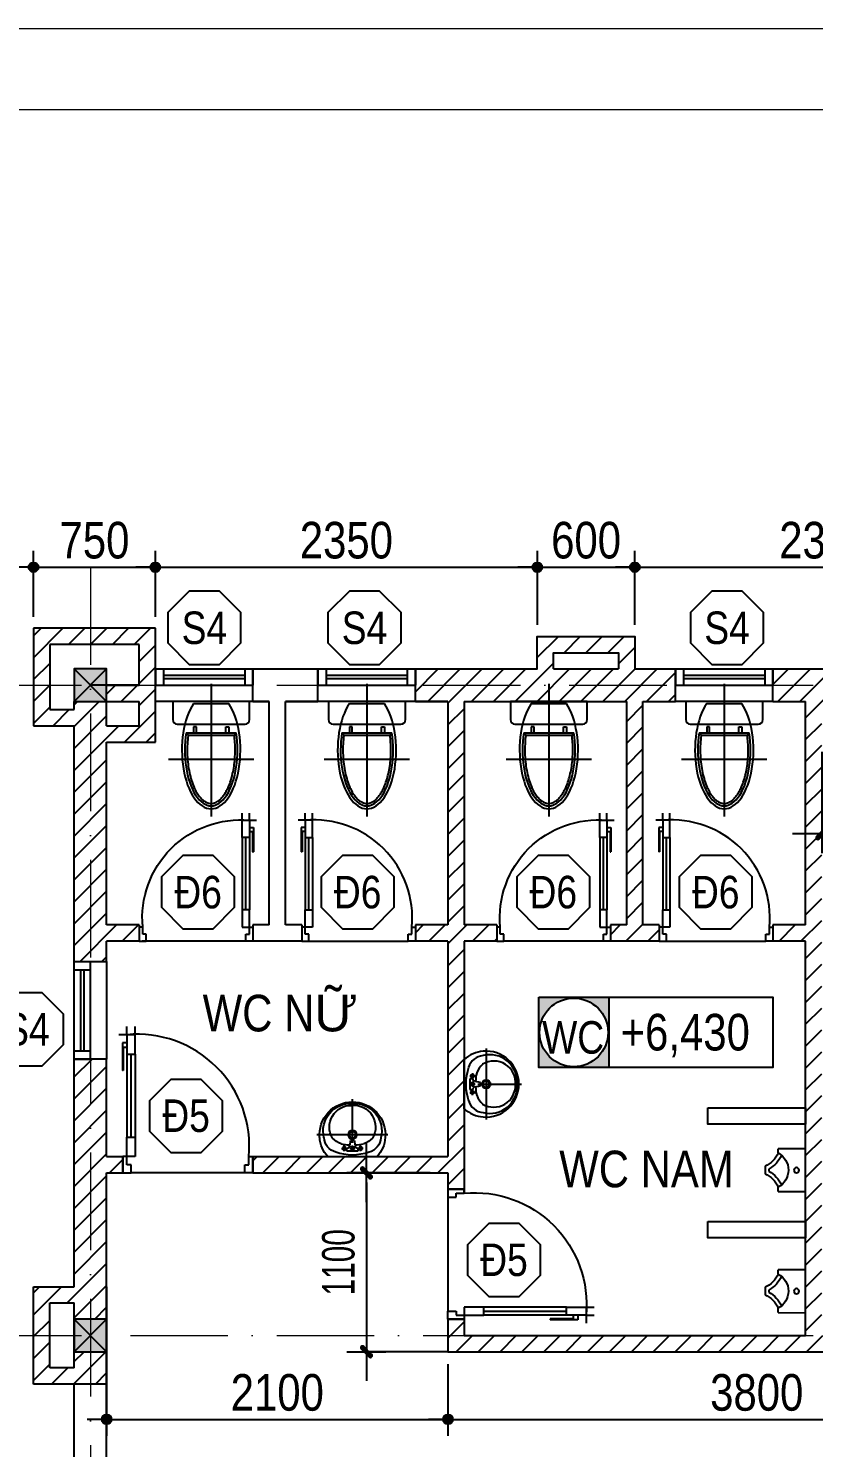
# Model space of a CAD drawing. Extents: x -1107188 to -523840, y 39692 to 514392.
# Drawn here: x -1059973 to -1055141, y 505662 to 514392 of the extents above; entities that cross this region are included whole.
import ezdxf
from ezdxf.enums import TextEntityAlignment as Align

# ---------------------------------------------------------------- set-up
doc = ezdxf.new("R2010")
doc.units = 0
doc.linetypes.add('ACAD_ISO10W100', pattern=[18, 12, -3, 0, -3])
doc.layers.get('0').update_dxf_attribs({"color": 255, "linetype": 'CONTINUOUS'})
doc.layers.get('DEFPOINTS').update_dxf_attribs({"linetype": 'CONTINUOUS'})
for name, color, linetype, lineweight in [('00-KICH THUOC', 6, 'CONTINUOUS', 9), ('16.VATDUNG', 153, 'CONTINUOUS', 9), ('NET-THAY', 2, 'CONTINUOUS', 13), ('TRUC', 24, 'CONTINUOUS', 0)]:
    doc.layers.add(name, color=color, linetype=linetype, lineweight=lineweight)
for name, color, linetype in [('009', 251, 'CONTINUOUS'), ('DIM', 1, 'CONTINUOUS'), ('DOOR', 20, 'CONTINUOUS'), ('FURN2', 40, 'CONTINUOUS'), ('HACTH', 8, 'CONTINUOUS'), ('MEDIUM', 2, 'CONTINUOUS'), ('TAGS', 60, 'CONTINUOUS'), ('TEXT', 7, 'CONTINUOUS'), ('TUONG', 131, 'CONTINUOUS'), ('vat dung', 44, 'CONTINUOUS'), ('WALL', 4, 'CONTINUOUS')]:
    doc.layers.add(name, color=color, linetype=linetype)
doc.styles.add('1', font='', dxfattribs={"height": 250})
doc.styles.add('HEL-CONDENSE', font='')
doc.styles.add('KICHTHUOC', font='', dxfattribs={"width": 0.8})
doc.styles.add('SO BV', font='', dxfattribs={"height": 200})
doc.styles.add('TEN BV', font='', dxfattribs={"height": 350})
doc.styles.add('VNI-HELVE-CONDENSEN', font='')
doc.styles.get('1').set_extended_font_data('VNI-Helve-Condense')
doc.styles.get('HEL-CONDENSE').set_extended_font_data('VNI-Helve-Condense')
doc.styles.get('KICHTHUOC').set_extended_font_data('VNI-Helve-Condense')
doc.styles.get('SO BV').set_extended_font_data('VNI-Helve-Condense')
doc.styles.get('TEN BV').set_extended_font_data('VNI-Helve-Condense', bold=True)
doc.styles.get('VNI-HELVE-CONDENSEN').set_extended_font_data('VNI-Helve-Condense')
doc.dimstyles.new('1-100', dxfattribs={"dimtxt": 200, "dimasz": 60, "dimexe": 0, "dimexo": 0, "dimgap": 70, "dimtad": 1, "dimtoh": 1, "dimdec": 0, "dimzin": 9, "dimdsep": 46, "dimtxsty": 'KICHTHUOC', "dimblk": 'KTHUOC', "dimcen": 15, "dimdle": 150, "dimclrd": 256, "dimclre": 256, "dimclrt": 7, "dimadec": 0, "dimazin": 0, "dimtfac": 1, "dimtdec": 0, "dimtix": 1, "dimtmove": 2, "dimatfit": 3, "dimfxl": 1, "dimtolj": 1, "dimtzin": 1, "dimarcsym": 0})
doc.dimstyles.new('D100', dxfattribs={"dimtxt": 225, "dimasz": 1.2, "dimexe": 100, "dimexo": 0, "dimgap": 50, "dimtad": 1, "dimdec": 0, "dimzin": 13, "dimdsep": 46, "dimtxsty": 'HEL-CONDENSE', "dimblk": 'D50', "dimcen": 0, "dimclrd": 1, "dimclre": 1, "dimclrt": 7, "dimadec": 0, "dimazin": 0, "dimtfac": 1, "dimtdec": 0, "dimtmove": 0, "dimatfit": 3, "dimldrblk": 'D50', "dimfxl": 1, "dimtolj": 1, "dimtzin": 13, "dimarcsym": 0})
pattern_1 = [(45, (-2362596.62, 165205.8), (-67.351921, 67.351921), [])]

# ---------------------------------------------------------------- blocks, each defined once
blk = doc.blocks.new('A$C24795F3F')
at = {"layer": 'DOOR'}
for p, q in [((25, 850), (25, 900)), ((75, 850), (75, 900)), ((25, 850), (-25, 850)), ((25, 799.1), (-3.3, 799.1)), ((-3.3, 799.1), (-3.3, 629.5)), ((75, 850), (25, 850)), ((25, 850), (25, 730)), ((25, 799.1), (25, 770.9)), ((75, 730), (75, 850)), ((25, 770.9), (2.4, 770.9)), ((2.4, 770.9), (2.4, 629.5)), ((25, 752.9), (25, 220)), ((25, 730), (75, 730)), ((75, 730), (75, 220)), ((2.4, 629.5), (-3.3, 629.5)), ((25, 220), (75, 220)), ((25, 100), (25, 220)), ((75, 220), (75, 100)), ((25, 100), (0, 100)), ((0, 100), (0, 0)), ((75, 100), (25, 100)), ((25, 50), (25, 100)), ((775, 50), (775, 100)), ((775, 100), (800, 100)), ((800, 100), (800, 0)), ((0, 0), (50, 0)), ((50, 50), (25, 50)), ((50, 0), (50, 50)), ((750, 0), (750, 50)), ((750, 50), (775, 50)), ((800, 0), (750, 0))]:
    blk.add_line(p, q, dxfattribs=at)
at = {"layer": 'DOOR', "color": 8}
blk.add_line((50, 220), (50, 730), dxfattribs=at)
blk.add_arc((88.6, 163.6), 689.3, 354.70533, 95.29467, dxfattribs=at)
blk = doc.blocks.new('xibet')
at = {"layer": 'vat dung'}
for p, q in [((0, 107.8), (0, -707.8)), ((236.7, 0), (-236.7, 0)), ((-236.7, 0), (-236.7, -112)), ((236.7, -112), (236.7, 0)), ((-108, -12.1), (108, -12.1)), ((-208.7, -140), (208.7, -140)), ((-90, -156.1), (-108, -156.1)), ((-108, -156.1), (-108, -192.1)), ((-90, -192.1), (-90, -156.1)), ((90, -192.1), (90, -156.1)), ((90, -156.1), (108, -156.1)), ((108, -156.1), (108, -192.1)), ((-153.7, -192.1), (153.7, -192.1)), ((-141.3, -206.5), (-153.7, -192.1)), ((-141.3, -206.5), (141.3, -206.5)), ((141.3, -206.5), (153.7, -192.1)), ((262.5, -357.8), (-262.5, -357.8))]:
    blk.add_line(p, q, dxfattribs=at)
for centre, start, end in [((-208.7, -112), 180, 270), ((208.7, -112), 270, 0)]:
    blk.add_arc(centre, 28, start, end, dxfattribs=at)
for major_axis, ratio, start_param, end_param in [((0, -360), 0.5, 3.785094, 8.781277), ((0, -342), 0.473683, 4.391089, 8.175258)]:
    blk.add_ellipse((0, -300.1), major_axis=major_axis, ratio=ratio, start_param=start_param, end_param=end_param, dxfattribs=at)
blk.add_open_spline([(-141.3, -206.5), (-142, -211.4), (-142.6, -216.4), (-145.2, -239.3), (-146.6, -257.6), (-147.8, -294.4), (-147.7, -313), (-146.1, -349.7), (-144.6, -367.9), (-140.1, -403.5), (-137.2, -420.9), (-130, -454.4), (-125.8, -470.5), (-116.2, -500.9), (-110.8, -515.2), (-100.2, -539.1), (-95.1, -549.1), (-84.4, -567.4), (-78.8, -575.7), (-67.3, -590.6), (-61.3, -597.1), (-50.7, -607), (-46, -610.7), (-36.7, -617), (-32, -619.6), (-22.7, -623.7), (-18.1, -625.2), (-8.9, -627.2), (-4.3, -627.7), (4.8, -627.7), (9.3, -627.2), (18.5, -625.1), (23.1, -623.6), (32.4, -619.4), (37.1, -616.8), (46.5, -610.4), (51.1, -606.6), (60.4, -597.9), (65, -593), (74, -582.1), (78.4, -576.1), (87, -563.1), (91.1, -556), (99.1, -541), (102.9, -533), (111.7, -512.7), (116.4, -500), (125, -473.1), (128.8, -458.9), (135.5, -429.5), (138.3, -414.3), (142.9, -383.1), (144.6, -367.1), (146.9, -334.7), (147.6, -318.4), (147.6, -285.6), (147.1, -269.2), (145, -237.3), (143.4, -221.7), (141.3, -206.5)], degree=3, knots=[4.429174, 4.429174, 4.429174, 4.429174, 4.475363, 4.475363, 4.640536, 4.640536, 4.80571, 4.80571, 4.970884, 4.970884, 5.136057, 5.136057, 5.301231, 5.301231, 5.466404, 5.466404, 5.600725, 5.600725, 5.735045, 5.735045, 5.869365, 5.869365, 5.973209, 5.973209, 6.077053, 6.077053, 6.180898, 6.180898, 6.284742, 6.284742, 6.388586, 6.388586, 6.49243, 6.49243, 6.596275, 6.596275, 6.700119, 6.700119, 6.803963, 6.803963, 6.907807, 6.907807, 7.011652, 7.011652, 7.115496, 7.115496, 7.262062, 7.262062, 7.408627, 7.408627, 7.555193, 7.555193, 7.701759, 7.701759, 7.848324, 7.848324, 7.99489, 7.99489, 8.137175, 8.137175, 8.137175, 8.137175], dxfattribs=at)
blk = doc.blocks.new('A$C20DD2EF5')
at = {"layer": 'vat dung'}
for p, q in [((212, 265), (-166, 265)), ((-40, 223), (-40, 181)), ((-19, 202), (-19, 223)), ((-19, 223), (65, 223)), ((23, 223), (23, 181)), ((65, 223), (65, 202)), ((86, 223), (86, 181)), ((-61, 202), (-19, 202)), ((2, 202), (44, 202)), ((10, 139), (2, 181)), ((35, 139), (10, 139)), ((23, 160), (23, -176)), ((44, 181), (35, 139)), ((107, 202), (65, 202)), ((-250, 97), (296, 97))]:
    blk.add_line(p, q, dxfattribs=at)
at = {"layer": 'vat dung', "extrusion": (0, 0, -1)}
for centre, major_axis, start_param, end_param in [((8, 104), (0, 238), -1.50917, -0.823122), ((-68, 109), (0, 129), -1.484237, -0.303174), ((23, -144), (0, 397), -0.329879, 0.329746), ((119, 113), (0, 122), 0.266585, 1.518076), ((37, 104), (0, 238), 0.823103, 1.509151), ((21, 97), (0, 252), 3.136126, 4.797769), ((8, 68), (0, 211), 3.074642, 4.960285), ((13, 38), (0, 168), 3.055003, 5.246977), ((0, 0), (127, 127), 4.682819, 5.134941), ((23, -183), (-256, 256), 0.543834, 0.728979), ((-40, 202), (8.91, 8.91), 0.785398, 7.068583), ((-26, 175), (20, 20), -0.552303, 0.552303), ((23, 97), (23.8, 23.8), 0.785398, 7.068583), ((23, 97), (-17.8, 17.8), 2.356194490192299, 8.639379797371884), ((23, 202), (-8.91, 8.91), 2.356194490192184, 8.639379797371769), ((37, 68), (0, 211), 1.323748, 3.208662), ((24, 97), (0, 252), 1.485485, 3.147128), ((33, 38), (0, 167), 1.033776, 3.172765), ((23, -183), (256, 256), -0.728979, -0.543834), ((74, 172), (-22.7, 22.7), 5.801665, 6.764705), ((86, 202), (8.91, 8.91), 0.785398, 7.068583), ((45, 0), (127, 127), -0.422552, 0.02957)]:
    blk.add_ellipse(centre, major_axis=major_axis, ratio=1, start_param=start_param, end_param=end_param, dxfattribs=at)
blk = doc.blocks.new('A$C11573478')
at = {"layer": 'DOOR'}
for p, q in [((-716.3, 109.8), (-716.3, 209.8)), ((-716.3, 209.8), (-116.3, 209.8)), ((-666.3, 109.8), (-666.3, 209.8)), ((-166.3, 109.8), (-166.3, 209.8)), ((-116.3, 109.8), (-116.3, 209.8)), ((-716.3, 109.8), (-116.3, 109.8))]:
    blk.add_line(p, q, dxfattribs=at)
at = {"layer": 'DOOR', "color": 251}
for p, q in [((-166.3, 169.8), (-666.3, 169.8)), ((-166.3, 149.8), (-666.3, 149.8))]:
    blk.add_line(p, q, dxfattribs=at)
blk = doc.blocks.new('KH-CUADI')
at = {"layer": 'TAGS'}
blk.add_lwpolyline([(-124, 300), (-300, 124), (-300, -124), (-124, -300), (124, -300), (300, -124), (300, 124), (124, 300)], close=True, dxfattribs=at)
at = {"layer": 'TAGS', "style": 'VNI-HELVE-CONDENSEN'}
blk.add_attdef('D', text='', height=300, dxfattribs=at).set_placement((0, 0), align=Align.MIDDLE)
blk = doc.blocks.new('A$C225A2996')
at = {"layer": 'WALL'}
blk.add_hatch(color=4, dxfattribs=at).paths.add_polyline_path([(531.4, 81.6), (731.4, 81.6), (731.4, 281.6), (531.4, 281.6)])
at = {"layer": 'WALL', "color": 4}
for p, q in [((531.4, 281.6), (731.4, 81.6)), ((531.4, 81.6), (731.4, 281.6))]:
    blk.add_line(p, q, dxfattribs=at)
blk.add_lwpolyline([(531.4, 81.6), (731.4, 81.6), (731.4, 281.6), (531.4, 281.6)], close=True, dxfattribs=at)
blk = doc.blocks.new('FSD')
at = {"layer": 'vat dung'}
for p, q in [((2608519, -978698), (2608729, -978698)), ((2608519, -978698), (2608519, -978732)), ((2608729, -978698), (2608729, -979028)), ((2608419, -978893), (2608419, -978834)), ((2608449, -978874), (2608449, -978853)), ((2608519, -978995), (2608519, -979028)), ((2608729, -979028), (2608519, -979028))]:
    blk.add_line(p, q, dxfattribs=at)
blk.add_circle((2608660, -978863), 20, dxfattribs=at)
for centre, radius, start, end in [((2608345, -978662), 188, 293.2012, 337.9976), ((2608345, -978662), 218, 298.5246, 336.2769), ((2608448, -978863), 150, 298.453, 61.547), ((2608345, -979065), 218, 23.7231, 61.4754), ((2608345, -979065), 188, 22.0024, 66.7988)]:
    blk.add_arc(centre, radius, start, end, dxfattribs=at)
blk = doc.blocks.new('D50')
at = {"layer": 'DIM'}
blk.add_hatch(color=256, dxfattribs=at).paths.add_polyline_path([(25, 0, 1), (-25, 0, 1)])
blk.add_line((25, 0), (100, 0), dxfattribs=at)
blk.add_circle((0, 0), 25, dxfattribs=at)
blk = doc.blocks.new('*D503')
at = {"layer": 'DEFPOINTS', "color": 0, "linetype": 'Continuous', "transparency": 16777216}
for p in [(-1059491.4, 506174.5), (-1057391.4, 506174.5), (-1057391.4, 505835.3)]:
    blk.add_point(p, dxfattribs=at)
at = {"layer": 'DIM', "color": 1, "linetype": 'Continuous', "lineweight": -2, "transparency": 16777216}
for p, q in [((-1059491.4, 506174.5), (-1059491.4, 505735.3)), ((-1057391.4, 506174.5), (-1057391.4, 505735.3)), ((-1059490.2, 505835.3), (-1057392.6, 505835.3))]:
    blk.add_line(p, q, dxfattribs=at)
at = {"layer": 'DIM', "color": 1, "linetype": 'Continuous', "lineweight": -2, "transparency": 16777216, "xscale": 1.199999999999999, "yscale": 1.199999999999999, "zscale": 1.199999999999999, "rotation": 180}
blk.add_blockref('D50', (-1059491.4, 505835.3), dxfattribs=at)
at = {"layer": 'DIM', "color": 1, "linetype": 'Continuous', "lineweight": -2, "transparency": 16777216, "xscale": 1.199999999999999, "yscale": 1.199999999999999, "zscale": 1.199999999999999}
blk.add_blockref('D50', (-1057391.4, 505835.3), dxfattribs=at)
at = {"layer": 'DIM', "color": 7, "linetype": 'Continuous', "transparency": 16777216, "insert": (-1058441.4, 506000.2), "char_height": 225, "attachment_point": 5, "style": 'HEL-CONDENSE'}
blk.add_mtext('\\A1;2100', dxfattribs=at)
blk = doc.blocks.new('*D504')
at = {"layer": 'DEFPOINTS', "color": 0, "linetype": 'Continuous', "transparency": 16777216}
for p in [(-1057391.4, 506174.5), (-1053591.4, 506174.5), (-1053591.4, 505835.3)]:
    blk.add_point(p, dxfattribs=at)
at = {"layer": 'DIM', "color": 1, "linetype": 'Continuous', "lineweight": -2, "transparency": 16777216}
for p, q in [((-1057391.4, 506174.5), (-1057391.4, 505735.3)), ((-1053591.4, 506174.5), (-1053591.4, 505735.3)), ((-1057390.2, 505835.3), (-1053592.6, 505835.3))]:
    blk.add_line(p, q, dxfattribs=at)
at = {"layer": 'DIM', "color": 1, "linetype": 'Continuous', "lineweight": -2, "transparency": 16777216, "xscale": 1.199999999999999, "yscale": 1.199999999999999, "zscale": 1.199999999999999, "rotation": 180}
blk.add_blockref('D50', (-1057391.4, 505835.3), dxfattribs=at)
at = {"layer": 'DIM', "color": 1, "linetype": 'Continuous', "lineweight": -2, "transparency": 16777216, "xscale": 1.199999999999999, "yscale": 1.199999999999999, "zscale": 1.199999999999999}
blk.add_blockref('D50', (-1053591.4, 505835.3), dxfattribs=at)
at = {"layer": 'DIM', "color": 7, "linetype": 'Continuous', "transparency": 16777216, "insert": (-1055491.4, 506000.2), "char_height": 225, "attachment_point": 5, "style": 'HEL-CONDENSE'}
blk.add_mtext('\\A1;3800', dxfattribs=at)
blk = doc.blocks.new('*D522')
at = {"layer": 'DEFPOINTS', "color": 0, "transparency": 16777216}
for p in [(-1059191.4, 511077.7), (-1059941.4, 510772.4), (-1059191.4, 510772.4)]:
    blk.add_point(p, dxfattribs=at)
at = {"layer": 'DIM', "color": 1, "lineweight": -2, "transparency": 16777216}
for p, q in [((-1059941.4, 510772.4), (-1059941.4, 511177.7)), ((-1059191.4, 510772.4), (-1059191.4, 511177.7)), ((-1059940.2, 511077.7), (-1059192.6, 511077.7))]:
    blk.add_line(p, q, dxfattribs=at)
at = {"layer": 'DIM', "color": 1, "lineweight": -2, "transparency": 16777216, "xscale": 1.199999999999999, "yscale": 1.199999999999999, "zscale": 1.199999999999999, "rotation": 180}
blk.add_blockref('D50', (-1059941.4, 511077.7), dxfattribs=at)
at = {"layer": 'DIM', "color": 1, "lineweight": -2, "transparency": 16777216, "xscale": 1.199999999999999, "yscale": 1.199999999999999, "zscale": 1.199999999999999}
blk.add_blockref('D50', (-1059191.4, 511077.7), dxfattribs=at)
at = {"layer": 'DIM', "color": 7, "transparency": 16777216, "insert": (-1059566.4, 511242.6), "char_height": 225, "attachment_point": 5, "style": 'HEL-CONDENSE'}
blk.add_mtext('\\A1;750', dxfattribs=at)
blk = doc.blocks.new('*D523')
at = {"layer": 'DEFPOINTS', "color": 0, "transparency": 16777216}
for p in [(-1056841.4, 511077.7), (-1059191.4, 510772.4), (-1056841.4, 510722.4)]:
    blk.add_point(p, dxfattribs=at)
at = {"layer": 'DIM', "color": 1, "lineweight": -2, "transparency": 16777216}
for p, q in [((-1059191.4, 510772.4), (-1059191.4, 511177.7)), ((-1056841.4, 510722.4), (-1056841.4, 511177.7)), ((-1059190.2, 511077.7), (-1056842.6, 511077.7))]:
    blk.add_line(p, q, dxfattribs=at)
at = {"layer": 'DIM', "color": 1, "lineweight": -2, "transparency": 16777216, "xscale": 1.199999999999999, "yscale": 1.199999999999999, "zscale": 1.199999999999999, "rotation": 180}
blk.add_blockref('D50', (-1059191.4, 511077.7), dxfattribs=at)
at = {"layer": 'DIM', "color": 1, "lineweight": -2, "transparency": 16777216, "xscale": 1.199999999999999, "yscale": 1.199999999999999, "zscale": 1.199999999999999}
blk.add_blockref('D50', (-1056841.4, 511077.7), dxfattribs=at)
at = {"layer": 'DIM', "color": 7, "transparency": 16777216, "insert": (-1058016.4, 511242.6), "char_height": 225, "attachment_point": 5, "style": 'HEL-CONDENSE'}
blk.add_mtext('\\A1;2350', dxfattribs=at)
blk = doc.blocks.new('*D524')
at = {"layer": 'DEFPOINTS', "color": 0, "transparency": 16777216}
for p in [(-1056241.4, 511077.7), (-1056841.4, 510722.4), (-1056241.4, 510722.4)]:
    blk.add_point(p, dxfattribs=at)
at = {"layer": 'DIM', "color": 1, "lineweight": -2, "transparency": 16777216}
for p, q in [((-1056841.4, 510722.4), (-1056841.4, 511177.7)), ((-1056241.4, 510722.4), (-1056241.4, 511177.7)), ((-1056840.2, 511077.7), (-1056242.6, 511077.7))]:
    blk.add_line(p, q, dxfattribs=at)
at = {"layer": 'DIM', "color": 1, "lineweight": -2, "transparency": 16777216, "xscale": 1.199999999999999, "yscale": 1.199999999999999, "zscale": 1.199999999999999, "rotation": 180}
blk.add_blockref('D50', (-1056841.4, 511077.7), dxfattribs=at)
at = {"layer": 'DIM', "color": 1, "lineweight": -2, "transparency": 16777216, "xscale": 1.199999999999999, "yscale": 1.199999999999999, "zscale": 1.199999999999999}
blk.add_blockref('D50', (-1056241.4, 511077.7), dxfattribs=at)
at = {"layer": 'DIM', "color": 7, "transparency": 16777216, "insert": (-1056541.4, 511242.6), "char_height": 225, "attachment_point": 5, "style": 'HEL-CONDENSE'}
blk.add_mtext('\\A1;600', dxfattribs=at)
blk = doc.blocks.new('*D525')
at = {"layer": 'DEFPOINTS', "color": 0, "transparency": 16777216}
for p in [(-1053891.4, 511077.7), (-1056241.4, 510722.4), (-1053891.4, 510722.4)]:
    blk.add_point(p, dxfattribs=at)
at = {"layer": 'DIM', "color": 1, "lineweight": -2, "transparency": 16777216}
for p, q in [((-1056241.4, 510722.4), (-1056241.4, 511177.7)), ((-1053891.4, 510722.4), (-1053891.4, 511177.7)), ((-1056240.2, 511077.7), (-1053892.6, 511077.7))]:
    blk.add_line(p, q, dxfattribs=at)
at = {"layer": 'DIM', "color": 1, "lineweight": -2, "transparency": 16777216, "xscale": 1.199999999999999, "yscale": 1.199999999999999, "zscale": 1.199999999999999, "rotation": 180}
blk.add_blockref('D50', (-1056241.4, 511077.7), dxfattribs=at)
at = {"layer": 'DIM', "color": 1, "lineweight": -2, "transparency": 16777216, "xscale": 1.199999999999999, "yscale": 1.199999999999999, "zscale": 1.199999999999999}
blk.add_blockref('D50', (-1053891.4, 511077.7), dxfattribs=at)
at = {"layer": 'DIM', "color": 7, "transparency": 16777216, "insert": (-1055066.4, 511242.6), "char_height": 225, "attachment_point": 5, "style": 'HEL-CONDENSE'}
blk.add_mtext('\\A1;2350', dxfattribs=at)
blk = doc.blocks.new('A$C27B14CF0')
at = {"layer": 'TAGS', "ltscale": 1000}
h = blk.add_hatch(color=8, dxfattribs=at)
h.paths.add_polyline_path([(249.9, 243.1), (-182.1, 243.1), (-182.1, -188.9), (249.9, -188.9)])
h.paths.add_polyline_path([(244.9, 27.1, -1), (-177.1, 27.1, -1)], flags=16)
blk.add_line((249.9, 243.1), (249.9, -188.9), dxfattribs=at)
blk.add_lwpolyline([(-182.1, 243.1), (1257.9, 243.1), (1257.9, -188.9), (-182.1, -188.9)], close=True, dxfattribs=at)
blk.add_circle((33.9, 27.1), 211, dxfattribs=at)
at = {"layer": 'TAGS', "ltscale": 1000, "style": 'VNI-HELVE-CONDENSEN'}
for p in [(-44.3, -83.7), (379.3, -83.7)]:
    blk.add_attdef('S', p, '', height=225, dxfattribs=at)
blk = doc.blocks.new('KTHUOC')
at = {"ltscale": 50}
h = blk.add_hatch(color=256, dxfattribs=at)
edge = h.paths.add_edge_path()
edge.add_line((0.28, 0.53), (-0.53, -0.28))
edge.add_arc((-0.41, -0.41), 0.175, 135, 225)
edge.add_arc((-0.41, -0.41), 0.175, 225, 315)
edge.add_line((-0.28, -0.53), (0.53, 0.28))
edge.add_arc((0.41, 0.41), 0.175, 315, 405)
edge.add_arc((0.41, 0.41), 0.175, 45, 135)
for p, q in [((0, -2), (0, 2)), ((-3, 0), (3, 0))]:
    blk.add_line(p, q)
blk.add_lwpolyline([(0.28, 0.53), (-0.53, -0.28, 0.414214), (-0.53, -0.53), (-0.53, -0.53, 0.414214), (-0.28, -0.53), (0.53, 0.28, 0.414214), (0.53, 0.53), (0.53, 0.53, 0.414214)], format="xyb", close=True)
blk = doc.blocks.new('*D563')
at = {"layer": '009', "lineweight": -2, "transparency": 16777216}
for p, q in [((-1055091.4, 509943), (-1055091.4, 509438.4)), ((-1050691.4, 509943), (-1050691.4, 509438.4)), ((-1055031.4, 509438.4), (-1050751.4, 509438.4))]:
    blk.add_line(p, q, dxfattribs=at)
at = {"layer": 'DEFPOINTS', "color": 0, "transparency": 16777216}
for p in [(-1055091.4, 509943), (-1050691.4, 509943), (-1050691.4, 509438.4)]:
    blk.add_point(p, dxfattribs=at)
at = {"layer": '009', "lineweight": -2, "transparency": 16777216, "xscale": 60, "yscale": 60, "zscale": 60, "rotation": 180}
blk.add_blockref('KTHUOC', (-1055091.4, 509438.4), dxfattribs=at)
at = {"layer": '009', "lineweight": -2, "transparency": 16777216, "xscale": 60, "yscale": 60, "zscale": 60}
blk.add_blockref('KTHUOC', (-1050691.4, 509438.4), dxfattribs=at)
at = {"layer": '009', "color": 7, "transparency": 16777216, "insert": (-1052891.4, 509610.6), "char_height": 200, "attachment_point": 5, "style": 'KICHTHUOC'}
blk.add_mtext('\\A1;4400', dxfattribs=at)
blk = doc.blocks.new('*D567')
at = {"layer": '009', "lineweight": -2, "transparency": 16777216}
for p, q in [((-1057500.4, 507352), (-1057892.8, 507352)), ((-1057892.8, 507292), (-1057892.8, 506312)), ((-1057391.4, 506252), (-1057892.8, 506252))]:
    blk.add_line(p, q, dxfattribs=at)
at = {"layer": 'DEFPOINTS', "color": 0, "transparency": 16777216}
for p in [(-1057500.4, 507352), (-1057892.8, 506252), (-1057391.4, 506252)]:
    blk.add_point(p, dxfattribs=at)
at = {"layer": '009', "lineweight": -2, "transparency": 16777216, "xscale": 60, "yscale": 60, "zscale": 60}
for p, rotation in [((-1057892.8, 507352), 90), ((-1057892.8, 506252), 270)]:
    blk.add_blockref('KTHUOC', p, dxfattribs=dict(at, rotation=rotation))
at = {"layer": '009', "color": 7, "transparency": 16777216, "insert": (-1058064.9, 506802), "char_height": 200, "attachment_point": 5, "rotation": 90, "style": 'KICHTHUOC'}
blk.add_mtext('\\A1;1100', dxfattribs=at)
blk = doc.blocks.new('KHUNGTEN')
at = {"color": 3, "linetype": 'Continuous'}
for points in [[(-593653.2, 217892.3), (-593653.2, 277292.3), (-509653.2, 277292.3), (-509653.2, 217892.3), (-593653.2, 217892.3)], [(-593153.2, 218392.3), (-593153.2, 276792.3), (-510153.2, 276792.3), (-510153.2, 218392.3)]]:
    blk.add_lwpolyline(points, close=True, dxfattribs=at)
at = {"style": 'TEN BV'}
for tag, p in [('TEB_BV', (-518299.5, 222628.3)), ('LOAI_BV', (-511918, 220684.2)), ('TL', (-512164.4, 219750.5))]:
    blk.add_attdef(tag, p, '', height=350, dxfattribs=at)
at = {"style": 'SO BV'}
for tag, p in [('SOBV', (-510673.2, 221019.9)), ('TONGSOBV', (-510673.2, 220591.5))]:
    blk.add_attdef(tag, text='', height=200, dxfattribs=at).set_placement(p, align=Align.CENTER)

msp = doc.modelspace()

# ---------------------------------------------------------------- hatches: boundary and pattern name
at = {"layer": '009'}
h = msp.add_hatch(dxfattribs=at)
h.set_pattern_fill('ANSI31', color=256, scale=30, style=0)
h.set_pattern_definition(pattern_1)
h.paths.add_polyline_path([(-1050691.449, 510451.964), (-1050791.449, 510451.964), (-1050791.449, 510551.964), (-1050391.449, 510551.964), (-1050391.449, 510451.964), (-1050491.449, 510451.964), (-1050491.449, 510251.964), (-1049791.449, 510251.964), (-1049791.449, 510451.964), (-1050291.449, 510451.964), (-1050291.449, 510651.964), (-1050891.449, 510651.964), (-1050891.449, 510451.964), (-1051391.449, 510451.964), (-1051391.449, 510251.964), (-1050691.449, 510251.964)])
h.paths.add_polyline_path([(-1053691.449, 510451.964), (-1053791.449, 510451.964), (-1053791.449, 510551.964), (-1053391.449, 510551.964), (-1053391.449, 510451.964), (-1053491.449, 510451.964), (-1053491.449, 510251.964), (-1052791.449, 510251.964), (-1052791.449, 510451.964), (-1053291.449, 510451.964), (-1053291.449, 510651.964), (-1053891.449, 510651.964), (-1053891.449, 510451.964), (-1055391.449, 510451.964), (-1055391.449, 510351.964), (-1055391.449, 510251.964), (-1055191.449, 510251.964), (-1055191.449, 508876.964), (-1055391.449, 508876.964), (-1055391.449, 508776.964), (-1055191.449, 508776.964), (-1055191.449, 506351.964), (-1057291.449, 506351.964), (-1057291.449, 506451.964), (-1057391.449, 506451.964), (-1057391.449, 506251.964), (-1055191.449, 506251.964), (-1053691.449, 506251.964), (-1053691.449, 506351.964), (-1055091.449, 506351.964), (-1055091.449, 510251.964), (-1053691.449, 510251.964)])
h.paths.add_polyline_path([(-1055991.449, 510451.964), (-1056241.449, 510451.964), (-1056241.449, 510651.964), (-1056841.449, 510651.964), (-1056841.449, 510451.964), (-1057591.449, 510451.964), (-1057591.449, 510351.964), (-1057591.449, 510251.964), (-1057391.449, 510251.964), (-1057391.449, 508876.964), (-1057591.449, 508876.964), (-1057591.449, 508776.964), (-1057391.449, 508776.964), (-1057391.449, 507451.964), (-1058591.449, 507451.964), (-1058591.449, 507351.964), (-1057391.449, 507351.964), (-1057391.449, 507251.964), (-1057291.449, 507251.964), (-1057291.449, 508776.964), (-1057091.449, 508776.964), (-1057091.449, 508864.464), (-1057091.449, 508876.964), (-1057291.449, 508876.964), (-1057291.449, 510251.964), (-1057066.449, 510251.964), (-1056291.449, 510251.964), (-1056291.449, 508876.964), (-1056391.449, 508876.964), (-1056391.449, 508776.964), (-1056091.449, 508776.964), (-1056091.449, 508864.464), (-1056091.449, 508876.964), (-1056191.449, 508876.964), (-1056191.449, 510251.964), (-1055991.449, 510251.964)])
h.paths.add_polyline_path([(-1056341.449, 510451.964), (-1056441.449, 510451.964), (-1056741.449, 510451.964), (-1056741.449, 510551.964), (-1056341.449, 510551.964)], flags=16)
h.paths.add_polyline_path([(-1059191.449, 510251.964), (-1059191.449, 510701.964), (-1059941.449, 510701.964), (-1059941.449, 510101.964), (-1059691.449, 510101.964), (-1059691.449, 508651.964), (-1059491.449, 508651.964), (-1059491.449, 508776.964), (-1059291.449, 508776.964), (-1059291.449, 508864.464), (-1059291.449, 508876.964), (-1059491.449, 508876.964), (-1059491.449, 510001.964), (-1059191.449, 510001.964)])
h.paths.add_polyline_path([(-1059491.449, 510101.964), (-1059491.449, 510251.964), (-1059691.449, 510251.964), (-1059691.449, 510226.964), (-1059691.449, 510201.964), (-1059841.449, 510201.964), (-1059841.449, 510601.964), (-1059291.449, 510601.964), (-1059291.449, 510351.964), (-1059491.449, 510351.964), (-1059491.449, 510251.964), (-1059291.449, 510251.964), (-1059291.449, 510101.964)], flags=16)
h.paths.add_polyline_path([(-1051691.449, 506351.964), (-1053491.449, 506351.964), (-1053491.449, 506251.964), (-1051691.449, 506251.964)])
h.paths.add_polyline_path([(-1050591.449, 510251.964), (-1050691.449, 510251.964), (-1050691.449, 506451.964), (-1050591.449, 506451.964)])
h = msp.add_hatch(dxfattribs=at)
h.set_pattern_fill('ANSI31', color=256, scale=30, style=0)
h.set_pattern_definition(pattern_1)
h.paths.add_polyline_path([(-1055091.449, 504451.964), (-1059491.449, 504451.964), (-1059491.449, 504351.964), (-1055091.449, 504351.964)])
h.paths.add_polyline_path([(-1053591.449, 504251.964), (-1053691.449, 504251.964), (-1053691.449, 500451.964), (-1053591.449, 500451.964)])
h.paths.add_polyline_path([(-1051691.449, 504451.964), (-1053491.449, 504451.964), (-1053491.449, 504351.964), (-1051691.449, 504351.964)])
h.paths.add_polyline_path([(-1050491.449, 504251.964), (-1050591.449, 504251.964), (-1050591.449, 500451.964), (-1050491.449, 500451.964)])
h.paths.add_polyline_path([(-1046491.449, 504451.964), (-1050491.449, 504451.964), (-1050491.449, 504351.964), (-1049691.449, 504351.964), (-1046491.449, 504351.964)])
h.paths.add_polyline_path([(-1050691.449, 500451.964), (-1051391.449, 500451.964), (-1051391.449, 500251.964), (-1050891.449, 500251.964), (-1050891.449, 500051.964), (-1050291.449, 500051.964), (-1050291.449, 500251.964), (-1049791.449, 500251.964), (-1049791.449, 500451.964), (-1050491.449, 500451.964), (-1050491.449, 500351.964), (-1050491.449, 500251.964), (-1050391.449, 500251.964), (-1050391.449, 500151.964), (-1050791.449, 500151.964), (-1050791.449, 500251.964), (-1050691.449, 500251.964)])
h.paths.add_polyline_path([(-1052791.449, 500451.964), (-1053491.449, 500451.964), (-1053491.449, 500251.964), (-1052791.449, 500251.964)])
h.paths.add_polyline_path([(-1053491.449, 500251.964), (-1053691.449, 500251.964), (-1053691.449, 499551.964), (-1053491.449, 499551.964)])
h.paths.add_polyline_path([(-1053691.449, 496451.964), (-1054391.449, 496451.964), (-1054391.449, 496251.964), (-1053891.449, 496251.964), (-1053891.449, 496001.964), (-1053291.449, 496001.964), (-1053291.449, 496601.964), (-1053491.449, 496601.964), (-1053491.449, 497151.964), (-1053691.449, 497151.964), (-1053691.449, 496451.964), (-1053491.449, 496451.964), (-1053491.449, 496501.964), (-1053391.449, 496501.964), (-1053391.449, 496101.964), (-1053791.449, 496101.964), (-1053791.449, 496251.964), (-1053691.449, 496251.964)])
h.paths.add_polyline_path([(-1055791.449, 496451.964), (-1057291.449, 496451.964), (-1057291.449, 496251.964), (-1056841.449, 496251.964), (-1056841.449, 496051.964), (-1056241.449, 496051.964), (-1056241.449, 496251.964), (-1055791.449, 496251.964)])
h.paths.add_polyline_path([(-1056341.449, 496251.964), (-1056341.449, 496151.964), (-1056741.449, 496151.964), (-1056741.449, 496251.964)], flags=17)
h.paths.add_polyline_path([(-1059491.449, 497151.964), (-1059691.449, 497151.964), (-1059691.449, 496601.964), (-1059941.449, 496601.964), (-1059941.449, 496001.964), (-1059691.449, 496001.964), (-1059191.449, 496001.964), (-1059191.449, 496251.964), (-1058691.449, 496251.964), (-1058691.449, 496451.964), (-1059191.449, 496451.964), (-1059491.449, 496451.964), (-1059491.449, 496351.964), (-1059291.449, 496351.964), (-1059291.449, 496101.964), (-1059591.449, 496101.964), (-1059841.449, 496101.964), (-1059841.449, 496501.964), (-1059691.449, 496501.964), (-1059691.449, 496451.964), (-1059491.449, 496451.964)])
h.paths.add_polyline_path([(-1059491.449, 500251.964), (-1059691.449, 500251.964), (-1059691.449, 500151.964), (-1059841.449, 500151.964), (-1059841.449, 500551.964), (-1059691.449, 500551.964), (-1059691.449, 500451.964), (-1059491.449, 500451.964), (-1059491.449, 501151.964), (-1059691.449, 501151.964), (-1059691.449, 500651.964), (-1059941.449, 500651.964), (-1059941.449, 500051.964), (-1059691.449, 500051.964), (-1059691.449, 499551.964), (-1059491.449, 499551.964)])
h.paths.add_polyline_path([(-1059491.449, 504251.964), (-1059691.449, 504251.964), (-1059691.449, 504151.964), (-1059841.449, 504151.964), (-1059841.449, 504551.964), (-1059691.449, 504551.964), (-1059691.449, 504451.964), (-1059491.449, 504451.964), (-1059491.449, 504651.964), (-1059691.449, 504651.964), (-1059941.449, 504651.964), (-1059941.449, 504051.964), (-1059691.449, 504051.964), (-1059691.449, 503551.964), (-1059491.449, 503551.964)])
h.paths.add_polyline_path([(-1059491.449, 507351.964), (-1059391.449, 507351.964), (-1059391.449, 507451.964), (-1059491.449, 507451.964), (-1059491.449, 508051.964), (-1059691.449, 508051.964), (-1059691.449, 506651.964), (-1059941.449, 506651.964), (-1059941.449, 506051.964), (-1059691.449, 506051.964), (-1059491.449, 506051.964), (-1059491.449, 506251.964), (-1059691.449, 506251.964), (-1059691.449, 506151.964), (-1059841.449, 506151.964), (-1059841.449, 506551.964), (-1059691.449, 506551.964), (-1059691.449, 506451.964), (-1059491.449, 506451.964), (-1059491.449, 506651.964)])

# ---------------------------------------------------------------- linework, layer by layer
at = {"layer": 'DOOR'}
for p, q in [((-1058641.449, 507351.964), (-1059341.449, 507351.964)), ((-1057391.449, 507201.964), (-1057391.449, 506501.964))]:
    msp.add_line(p, q, dxfattribs=at)
at = {"layer": 'HACTH'}
for p, q in [((-1058635.199, 508776.964), (-1059272.699, 508776.964)), ((-1058247.699, 508776.964), (-1057635.199, 508776.964)), ((-1056435.199, 508776.964), (-1057047.699, 508776.964)), ((-1056047.699, 508776.964), (-1055435.199, 508776.964))]:
    msp.add_line(p, q, dxfattribs=at)
at = {"layer": 'MEDIUM'}
for p, q in [((-1059691.449, 504651.964), (-1059691.449, 506051.964)), ((-1059491.449, 504651.964), (-1059491.449, 506051.964))]:
    msp.add_line(p, q, dxfattribs=at)
at = {"layer": 'NET-THAY', "linetype": 'ByBlock', "lineweight": -2}
for p, q in [((-1058591.449, 510251.964), (-1059191.449, 510251.964)), ((-1057591.449, 510251.964), (-1058191.449, 510251.964)), ((-1055391.449, 510251.964), (-1055991.449, 510251.964)), ((-1059491.449, 508651.964), (-1059491.449, 508051.964))]:
    msp.add_line(p, q, dxfattribs=at)
for points in [[(-1055791.449, 507751.964), (-1055191.449, 507751.964), (-1055191.449, 507651.964), (-1055791.449, 507651.964)], [(-1055791.449, 507051.964), (-1055191.449, 507051.964), (-1055191.449, 506951.964), (-1055791.449, 506951.964)]]:
    msp.add_lwpolyline(points, close=True, dxfattribs=at)
at = {"layer": 'TRUC', "linetype": 'ACAD_ISO10W100', "ltscale": 50}
msp.add_lwpolyline([(-1062045.434, 511077.744), (-1024275.122, 511077.744), (-1024275.122, 494651.964), (-1062045.434, 494651.964)], close=True, dxfattribs=at)
for points in [[(-1059591.449, 511077.744), (-1059591.449, 494651.964)], [(-1062045.434, 510351.964), (-1024275.122, 510351.964)], [(-1062045.434, 506351.964), (-1024275.122, 506351.964)]]:
    msp.add_lwpolyline(points, dxfattribs=at)
at = {"layer": 'TUONG', "color": 4}
for p, q in [((-1059191.449, 510701.964), (-1059941.449, 510701.964)), ((-1059941.449, 510701.964), (-1059941.449, 510101.964)), ((-1059191.449, 510251.964), (-1059191.449, 510701.964)), ((-1059291.449, 510601.964), (-1059841.449, 510601.964)), ((-1059841.449, 510601.964), (-1059841.449, 510201.964)), ((-1059291.449, 510351.964), (-1059291.449, 510601.964)), ((-1059491.449, 510351.964), (-1059291.449, 510351.964)), ((-1059841.449, 510201.964), (-1059691.449, 510201.964)), ((-1059491.449, 510251.964), (-1059291.449, 510251.964)), ((-1059941.449, 510101.964), (-1059691.449, 510101.964)), ((-1059491.449, 510101.964), (-1059291.449, 510101.964)), ((-1059491.449, 510001.964), (-1059191.449, 510001.964))]:
    msp.add_line(p, q, dxfattribs=at)
at = {"layer": 'TUONG'}
for p, q in [((-1059191.449, 510251.964), (-1059191.449, 510451.964)), ((-1058591.449, 510251.964), (-1058591.449, 510451.964)), ((-1058191.449, 510251.964), (-1058191.449, 510451.964)), ((-1057591.449, 510251.964), (-1057591.449, 510451.964)), ((-1055991.449, 510251.964), (-1055991.449, 510451.964)), ((-1055391.449, 510251.964), (-1055391.449, 510451.964)), ((-1059291.449, 510351.964), (-1059591.449, 510351.964)), ((-1059491.449, 510101.964), (-1059491.449, 510351.964)), ((-1059691.449, 510226.964), (-1059691.449, 510251.964)), ((-1059691.449, 510201.964), (-1059691.449, 510226.964)), ((-1059491.449, 510101.964), (-1059491.449, 510251.964)), ((-1059491.449, 510101.964), (-1059491.449, 510251.964)), ((-1059291.449, 510101.964), (-1059291.449, 510251.964)), ((-1059191.449, 510001.964), (-1059191.449, 510251.964)), ((-1058491.449, 508876.964), (-1058491.449, 510251.964)), ((-1058491.449, 508876.964), (-1058491.449, 510251.964)), ((-1058391.449, 508876.964), (-1058391.449, 510251.964)), ((-1058391.449, 508876.964), (-1058391.449, 510251.964)), ((-1056291.449, 508876.964), (-1056291.449, 510251.964)), ((-1056291.449, 508876.964), (-1056291.449, 510251.964)), ((-1056191.449, 508876.964), (-1056191.449, 510251.964)), ((-1056191.449, 508876.964), (-1056191.449, 510251.964)), ((-1055191.449, 508876.964), (-1055191.449, 510251.964)), ((-1059691.449, 508651.964), (-1059691.449, 510101.964)), ((-1059491.449, 508876.964), (-1059491.449, 510001.964)), ((-1059491.449, 508876.964), (-1059491.449, 510001.964)), ((-1059491.449, 508876.964), (-1059491.449, 510001.964)), ((-1059291.449, 508876.964), (-1059491.449, 508876.964)), ((-1059291.449, 508876.964), (-1059491.449, 508876.964)), ((-1059291.449, 508876.964), (-1059291.449, 508776.964)), ((-1059291.449, 508876.964), (-1059291.449, 508776.964)), ((-1058491.449, 508876.964), (-1058591.449, 508876.964)), ((-1058591.449, 508876.964), (-1058591.449, 508776.964)), ((-1058491.449, 508876.964), (-1058591.449, 508876.964)), ((-1058591.449, 508876.964), (-1058591.449, 508776.964)), ((-1058291.449, 508876.964), (-1058391.449, 508876.964)), ((-1058291.449, 508876.964), (-1058391.449, 508876.964)), ((-1058291.449, 508876.964), (-1058291.449, 508776.964)), ((-1058291.449, 508876.964), (-1058291.449, 508776.964)), ((-1057391.449, 508876.964), (-1057591.449, 508876.964)), ((-1057591.449, 508876.964), (-1057591.449, 508776.964)), ((-1057391.449, 508876.964), (-1057591.449, 508876.964)), ((-1057591.449, 508876.964), (-1057591.449, 508776.964)), ((-1057091.449, 508876.964), (-1057091.449, 508776.964)), ((-1056291.449, 508876.964), (-1056391.449, 508876.964)), ((-1056391.449, 508876.964), (-1056391.449, 508776.964)), ((-1056291.449, 508876.964), (-1056391.449, 508876.964)), ((-1056391.449, 508876.964), (-1056391.449, 508776.964)), ((-1056091.449, 508876.964), (-1056191.449, 508876.964)), ((-1056091.449, 508876.964), (-1056191.449, 508876.964)), ((-1056091.449, 508876.964), (-1056091.449, 508776.964)), ((-1056091.449, 508876.964), (-1056091.449, 508776.964)), ((-1055191.449, 508876.964), (-1055391.449, 508876.964)), ((-1055391.449, 508876.964), (-1055391.449, 508776.964)), ((-1055191.449, 508876.964), (-1055391.449, 508876.964)), ((-1055391.449, 508876.964), (-1055391.449, 508776.964)), ((-1059491.449, 508651.964), (-1059491.449, 508776.964)), ((-1059491.449, 508651.964), (-1059491.449, 508776.964)), ((-1059291.449, 508776.964), (-1059491.449, 508776.964)), ((-1059291.449, 508776.964), (-1059491.449, 508776.964)), ((-1058291.449, 508776.964), (-1058591.449, 508776.964)), ((-1058291.449, 508776.964), (-1058591.449, 508776.964)), ((-1057391.449, 508776.964), (-1057591.449, 508776.964)), ((-1057391.449, 508776.964), (-1057591.449, 508776.964)), ((-1056091.449, 508776.964), (-1056391.449, 508776.964)), ((-1056091.449, 508776.964), (-1056391.449, 508776.964)), ((-1055191.449, 508776.964), (-1055391.449, 508776.964)), ((-1055191.449, 508776.964), (-1055391.449, 508776.964)), ((-1055191.449, 506351.964), (-1055191.449, 508776.964)), ((-1059691.449, 508651.964), (-1059491.449, 508651.964)), ((-1059491.449, 508051.964), (-1059691.449, 508051.964)), ((-1059491.449, 507451.964), (-1059491.449, 508051.964)), ((-1059491.449, 507451.964), (-1059491.449, 508051.964)), ((-1059491.449, 507451.964), (-1059391.449, 507451.964)), ((-1058591.449, 507451.964), (-1057391.449, 507451.964)), ((-1059491.449, 506226.964), (-1059491.449, 507351.964)), ((-1059491.449, 506426.964), (-1059491.449, 507351.964)), ((-1059491.449, 507351.964), (-1059391.449, 507351.964)), ((-1058591.449, 507351.964), (-1057391.449, 507351.964)), ((-1059941.449, 506051.964), (-1059941.449, 506651.964)), ((-1059941.449, 506651.964), (-1059691.449, 506651.964)), ((-1059491.449, 506651.964), (-1059491.449, 506051.964)), ((-1059841.449, 506151.964), (-1059841.449, 506551.964)), ((-1059841.449, 506551.964), (-1059691.449, 506551.964)), ((-1059691.449, 506151.964), (-1059841.449, 506151.964)), ((-1059691.449, 506051.964), (-1059941.449, 506051.964))]:
    msp.add_line(p, q, dxfattribs=at)
for points in [[(-1057591.449, 510451.964), (-1056841.449, 510451.964), (-1056841.449, 510651.964), (-1056241.449, 510651.964), (-1056241.449, 510451.964)], [(-1056741.449, 510451.964), (-1056741.449, 510551.964), (-1056341.449, 510551.964), (-1056341.449, 510451.964)], [(-1058591.449, 510451.964), (-1058191.449, 510451.964)], [(-1057066.449, 510451.964), (-1056841.449, 510451.964)], [(-1056741.449, 510451.964), (-1056341.449, 510451.964)], [(-1056441.449, 510451.964), (-1056341.449, 510451.964)], [(-1056241.449, 510451.964), (-1055991.449, 510451.964)], [(-1055391.449, 510451.964), (-1053891.449, 510451.964)], [(-1058591.449, 510251.964), (-1058491.449, 510251.964)], [(-1058591.449, 510251.964), (-1058491.449, 510251.964)], [(-1058491.449, 510251.964), (-1058591.449, 510251.964)], [(-1058391.449, 510251.964), (-1058191.449, 510251.964)], [(-1058391.449, 510251.964), (-1058191.449, 510251.964)], [(-1058191.449, 510251.964), (-1058391.449, 510251.964)], [(-1057591.449, 510251.964), (-1057391.449, 510251.964)], [(-1057591.449, 510251.964), (-1057391.449, 510251.964)], [(-1057391.449, 510251.964), (-1057591.449, 510251.964)], [(-1057391.449, 510251.964), (-1057391.449, 508876.964)], [(-1057291.449, 510251.964), (-1057066.449, 510251.964)], [(-1057291.449, 510251.964), (-1057291.449, 508876.964)], [(-1057066.449, 510251.964), (-1056291.449, 510251.964)], [(-1056191.449, 510251.964), (-1055991.449, 510251.964)], [(-1055391.449, 510251.964), (-1055191.449, 510251.964)], [(-1057091.449, 508876.964), (-1057291.449, 508876.964)], [(-1059491.449, 508651.964), (-1059491.449, 508776.964)], [(-1057391.449, 508776.964), (-1057391.449, 507451.964)], [(-1057291.449, 508776.964), (-1057291.449, 507226.964)], [(-1057091.449, 508776.964), (-1057291.449, 508776.964)], [(-1059691.449, 506651.964), (-1059691.449, 508051.964)], [(-1059491.449, 507451.964), (-1059491.449, 508051.964)], [(-1059391.449, 507351.964), (-1059391.449, 507451.964)], [(-1058591.449, 507351.964), (-1058591.449, 507451.964)], [(-1059491.449, 506051.964), (-1059491.449, 507351.964)], [(-1057391.449, 507351.964), (-1057391.449, 507226.964)], [(-1057391.449, 507251.964), (-1057291.449, 507251.964)], [(-1059691.449, 506151.964), (-1059691.449, 506551.964)], [(-1057391.449, 506451.964), (-1057391.449, 506251.964), (-1055191.449, 506251.964)], [(-1057391.449, 506451.964), (-1057291.449, 506451.964)], [(-1057391.449, 506451.964), (-1057291.449, 506451.964)], [(-1057291.449, 506451.964), (-1057291.449, 506351.964), (-1055191.449, 506351.964)], [(-1055191.449, 506251.964), (-1051691.449, 506251.964)], [(-1059691.449, 506051.964), (-1059691.449, 506051.964)], [(-1059491.449, 506051.964), (-1059691.449, 506051.964)]]:
    msp.add_lwpolyline(points, dxfattribs=at)

# ---------------------------------------------------------------- block references
at = {"layer": '00-KICH THUOC'}
msp.add_blockref('KHUNGTEN', (-513535.14, 237100), dxfattribs=at)
at = {"layer": '16.VATDUNG', "xscale": -0.8000000000442693, "yscale": 0.7999999998137355, "zscale": 0.8, "rotation": 179.8537794983833}
for p in [(-3144166.914, -270393.295), (-3144166.914, -271137.813)]:
    msp.add_blockref('FSD', p, dxfattribs=at)
at = {"layer": 'DOOR', "lineweight": -2, "xscale": -1}
for p, rotation in [((-1058475.144, 510561.722), 180), ((-1057475.144, 510561.722), 180), ((-1055275.144, 510561.722), 180), ((-1059801.208, 508768.269), 270)]:
    msp.add_blockref('A$C11573478', p, dxfattribs=dict(at, rotation=rotation))
at = {"layer": 'DOOR', "yscale": 0.875, "zscale": 0.8749999999984087}
for p, xscale in [((-1058591.449, 508776.964), -0.875), ((-1058291.449, 508776.964), 0.875), ((-1056391.449, 508776.964), -0.875), ((-1056091.449, 508776.964), 0.875)]:
    msp.add_blockref('A$C24795F3F', p, dxfattribs=dict(at, xscale=xscale))
at = {"layer": 'DOOR'}
msp.add_blockref('A$C24795F3F', (-1059391.449, 507351.964), dxfattribs=at)
at = {"layer": 'DOOR', "xscale": -1, "rotation": 270}
msp.add_blockref('A$C24795F3F', (-1057391.449, 506451.964), dxfattribs=at)
at = {"layer": 'FURN2', "lineweight": -2}
for p in [(-1058848.342, 510251.964), (-1057889.999, 510251.962), (-1056770.717, 510251.962), (-1055691.449, 510251.962)]:
    msp.add_blockref('xibet', p, dxfattribs=at)
at = {"layer": 'HACTH', "yscale": 0.8000000000465661, "zscale": 0.8}
for p, xscale, rotation in [((-1057079.114, 507916.254), -0.8000000000465661, 90), ((-1057960.936, 507664.3), 0.8000000000465661, 180)]:
    msp.add_blockref('A$C20DD2EF5', p, dxfattribs=dict(at, xscale=xscale, rotation=rotation))
at = {"layer": 'TAGS', "linetype": 'Continuous'}
ref = msp.add_blockref('KH-CUADI', (-1058890.171, 510705.24), dxfattribs=dict(at, xscale=0.75, yscale=0.75, zscale=0.75, rotation=180))
ref.add_attrib('D', 'S4', dxfattribs={"color": 7, "height": 200, "style": 'VNI-HELVE-CONDENSEN'}).set_placement((-1058890.171, 510705.24), align=Align.MIDDLE)
ref = msp.add_blockref('KH-CUADI', (-1057904.934, 510705.24), dxfattribs=dict(at, xscale=0.75, yscale=0.75, zscale=0.75, rotation=180))
ref.add_attrib('D', 'S4', dxfattribs={"color": 7, "height": 200, "style": 'VNI-HELVE-CONDENSEN'}).set_placement((-1057904.934, 510705.24), align=Align.MIDDLE)
ref = msp.add_blockref('KH-CUADI', (-1055674.153, 510705.24), dxfattribs=dict(at, xscale=0.75, yscale=0.75, zscale=0.75, rotation=180))
ref.add_attrib('D', 'S4', dxfattribs={"color": 7, "height": 200, "style": 'VNI-HELVE-CONDENSEN'}).set_placement((-1055674.153, 510705.24), align=Align.MIDDLE)
ref = msp.add_blockref('KH-CUADI', (-1058928.847, 509079.249), dxfattribs=dict(at, xscale=0.75, yscale=0.75, zscale=0.75, rotation=180))
ref.add_attrib('D', 'Ñ6', dxfattribs={"color": 7, "height": 200, "style": 'VNI-HELVE-CONDENSEN'}).set_placement((-1058928.847, 509079.249), align=Align.MIDDLE)
ref = msp.add_blockref('KH-CUADI', (-1057947.093, 509079.249), dxfattribs=dict(at, xscale=0.75, yscale=0.75, zscale=0.75, rotation=180))
ref.add_attrib('D', 'Ñ6', dxfattribs={"color": 7, "height": 200, "style": 'VNI-HELVE-CONDENSEN'}).set_placement((-1057947.093, 509079.249), align=Align.MIDDLE)
ref = msp.add_blockref('KH-CUADI', (-1056743.27, 509079.249), dxfattribs=dict(at, xscale=0.75, yscale=0.75, zscale=0.75, rotation=180))
ref.add_attrib('D', 'Ñ6', dxfattribs={"color": 7, "height": 200, "style": 'VNI-HELVE-CONDENSEN'}).set_placement((-1056743.27, 509079.249), align=Align.MIDDLE)
ref = msp.add_blockref('KH-CUADI', (-1055743.884, 509079.249), dxfattribs=dict(at, xscale=0.75, yscale=0.75, zscale=0.75, rotation=180))
ref.add_attrib('D', 'Ñ6', dxfattribs={"color": 7, "height": 200, "style": 'VNI-HELVE-CONDENSEN'}).set_placement((-1055743.884, 509079.249), align=Align.MIDDLE)
ref = msp.add_blockref('KH-CUADI', (-1059982.138, 508235.211), dxfattribs=dict(at, xscale=0.75, yscale=0.75, zscale=0.75, rotation=180))
ref.add_attrib('D', 'S4', dxfattribs={"color": 7, "height": 200, "style": 'VNI-HELVE-CONDENSEN'}).set_placement((-1059982.138, 508235.211), align=Align.MIDDLE)
at = {"layer": 'TAGS', "ltscale": 1000}
ref = msp.add_blockref('A$C27B14CF0', (-1056650.948, 508188.788), dxfattribs=at)
ref.add_attrib('S', 'WC', (-1056811.949, 508085.395), dxfattribs={"color": 7, "ltscale": 1000, "height": 200, "style": 'VNI-HELVE-CONDENSEN'})
ref.add_attrib('S', '+6,430', (-1056329.211, 508105.131), dxfattribs={"color": 7, "ltscale": 1000, "height": 225, "style": 'VNI-HELVE-CONDENSEN'})
at = {"layer": 'TAGS', "linetype": 'Continuous'}
ref = msp.add_blockref('KH-CUADI', (-1059002.753, 507702.469), dxfattribs=dict(at, xscale=0.75, yscale=0.75, zscale=0.75, rotation=180))
ref.add_attrib('D', 'Ñ5', dxfattribs={"color": 7, "height": 200, "style": 'VNI-HELVE-CONDENSEN'}).set_placement((-1059002.753, 507702.469), align=Align.MIDDLE)
ref = msp.add_blockref('KH-CUADI', (-1057046.527, 506816.098), dxfattribs=dict(at, xscale=0.75, yscale=0.75, zscale=0.75, rotation=180))
ref.add_attrib('D', 'Ñ5', dxfattribs={"color": 7, "height": 200, "style": 'VNI-HELVE-CONDENSEN'}).set_placement((-1057046.527, 506816.098), align=Align.MIDDLE)
at = {"layer": 'TUONG', "color": 4}
for p in [(-1060222.84, 510170.331), (-1060222.84, 506170.331)]:
    msp.add_blockref('A$C225A2996', p, dxfattribs=at)

# ---------------------------------------------------------------- texts
at = {"layer": 'TEXT', "char_height": 225, "attachment_point": 2, "style": '1'}
for s, insert in [('WC N{\\fArial|b0|i0|c0|p34;Ữ} ', (-1058422.948, 508447.53)), ('WC NAM', (-1056169.866, 507488.567))]:
    msp.add_mtext(s, dxfattribs=dict(at, insert=insert))

# ---------------------------------------------------------------- dimensions: what is measured, and where the dimension line sits
at = {"layer": '009'}
dim = msp.add_linear_dim(base=(-1050691.449, 509438.433), p1=(-1055091.449, 509942.994), p2=(-1050691.449, 509942.994), dimstyle='1-100', dxfattribs=at)
dim.commit()
dim.dimension.update_dxf_attribs({"geometry": '*D563', "text_midpoint": (-1052891.449, 509610.566)})
dim = msp.add_linear_dim(base=(-1057892.814, 506251.964), p1=(-1057500.366, 507351.964), p2=(-1057391.449, 506251.964), angle=90, dimstyle='1-100', dxfattribs=at)
dim.commit()
dim.dimension.update_dxf_attribs({"geometry": '*D567', "text_midpoint": (-1058064.947, 506801.964)})
at = {"layer": 'DIM'}
dim = msp.add_linear_dim(base=(-1059191.449, 511077.744), p1=(-1059941.449, 510772.388), p2=(-1059191.449, 510772.388), dimstyle='D100', dxfattribs=at)
dim.commit()
dim.dimension.update_dxf_attribs({"geometry": '*D522', "text_midpoint": (-1059566.449, 511242.644)})
for base, p1, p2, picture, middle in [((-1056841.449, 511077.744), (-1059191.449, 510772.388), (-1056841.449, 510722.388), '*D523', (-1058016.449, 511242.644)), ((-1056241.449, 511077.744), (-1056841.449, 510722.388), (-1056241.449, 510722.388), '*D524', (-1056541.449, 511242.644)), ((-1053891.449, 511077.744), (-1056241.449, 510722.388), (-1053891.449, 510722.388), '*D525', (-1055066.449, 511242.644))]:
    dim = msp.add_linear_dim(base=base, p1=p1, p2=p2, dimstyle='D100', override={"dimtmove": 1}, dxfattribs=at)
    dim.commit()
    dim.dimension.update_dxf_attribs({"geometry": picture, "text_midpoint": middle})
at = {"layer": 'DIM', "linetype": 'Continuous'}
for base, p1, p2, picture, middle in [((-1057391.449, 505835.313), (-1059491.449, 506174.458), (-1057391.449, 506174.458), '*D503', (-1058441.449, 506000.213)), ((-1053591.449, 505835.313), (-1057391.449, 506174.458), (-1053591.449, 506174.458), '*D504', (-1055491.449, 506000.213))]:
    dim = msp.add_linear_dim(base=base, p1=p1, p2=p2, dimstyle='D100', dxfattribs=at)
    dim.commit()
    dim.dimension.update_dxf_attribs({"geometry": picture, "text_midpoint": middle})

doc.saveas('drawing.dxf')
